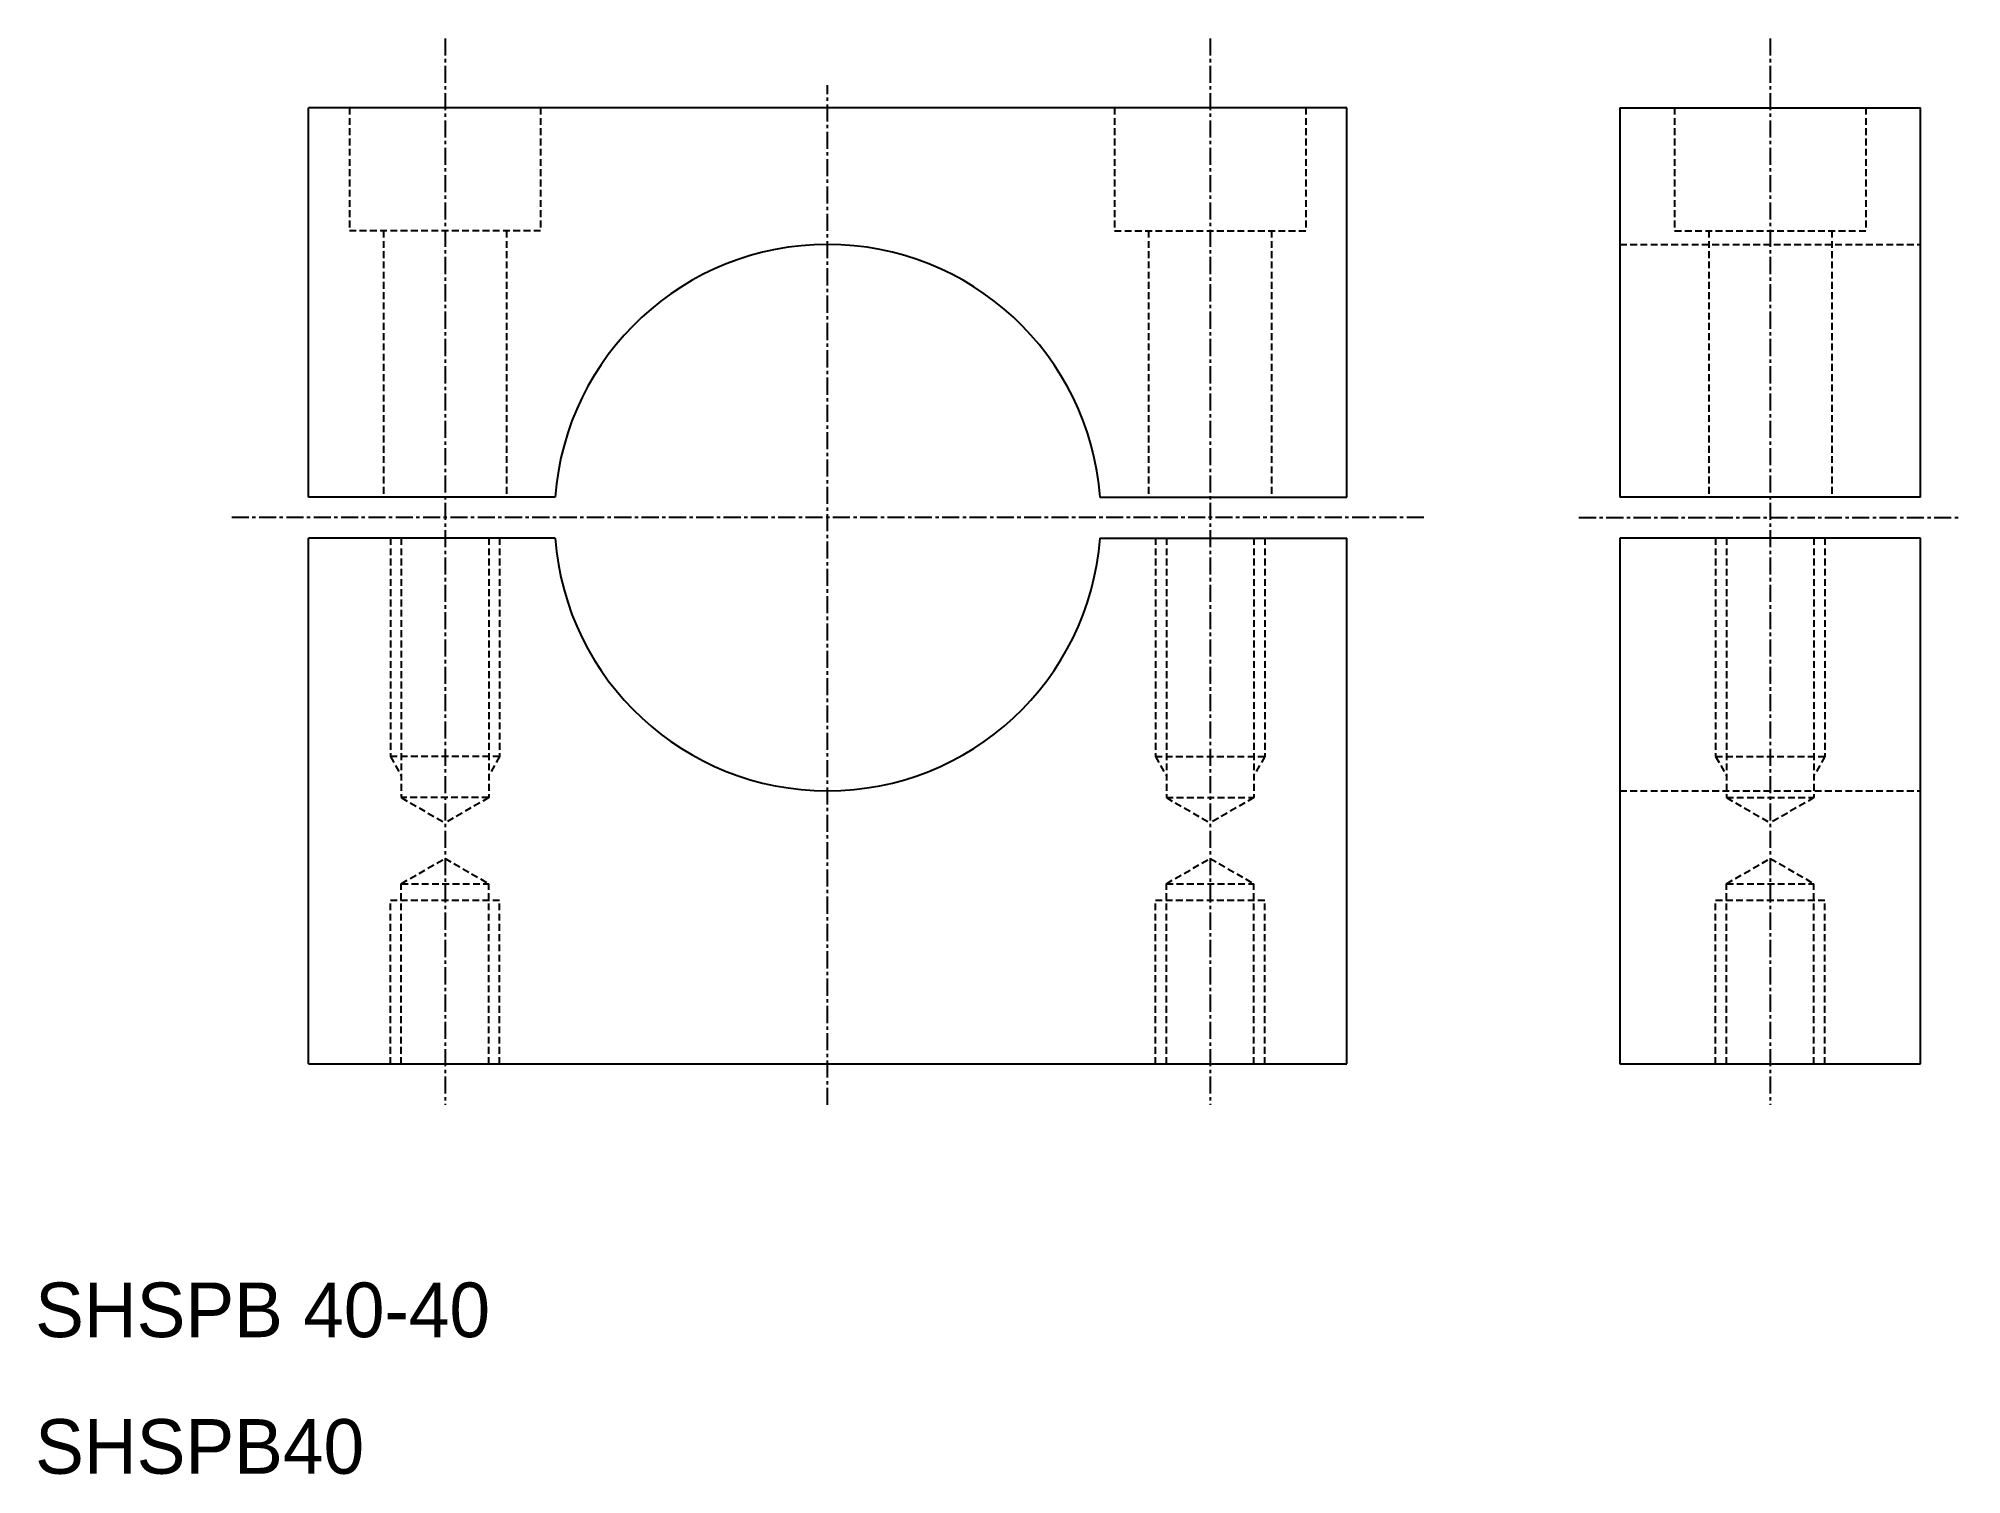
# Model space of a CAD drawing. Extents: x 10 to 151, y 10 to 115.
import ezdxf

# ---------------------------------------------------------------- set-up
doc = ezdxf.new("R2010")
doc.units = 0
doc.linetypes.add('CENTER', pattern=[2, 1.25, -0.25, 0.25, -0.25])
doc.linetypes.add('DASHED', pattern=[0.75, 0.5, -0.25])
doc.layers.get('0').update_dxf_attribs({"linetype": 'CONTINUOUS'})
doc.layers.add('CENTER', color=1, linetype='CENTER')

msp = doc.modelspace()

# ---------------------------------------------------------------- linework, layer by layer
at = {"color": 7, "linetype": 'CONTINUOUS'}
for p, q in [((106, 110), (30, 110)), ((30, 81.5), (30, 110)), ((106, 81.5), (106, 110)), ((126, 110), (126, 81.5)), ((126, 110), (148, 110)), ((148, 81.5), (148, 110)), ((48.06, 81.5), (30, 81.5)), ((87.94, 81.5), (106, 81.5)), ((148, 81.5), (126, 81.5)), ((30, 40), (30, 78.5)), ((48.06, 78.5), (30, 78.5)), ((87.94, 78.5), (106, 78.5)), ((106, 40), (106, 78.5)), ((148, 78.5), (126, 78.5)), ((126, 78.5), (126, 40)), ((148, 40), (148, 78.5)), ((30, 40), (106, 40)), ((126, 40), (148, 40))]:
    msp.add_line(p, q, dxfattribs=at)
at = {"color": 3, "linetype": 'DASHED'}
for p, q in [((33, 110), (33, 101)), ((47, 110), (47, 101)), ((89, 110), (89, 101)), ((103, 110), (103, 101)), ((130, 110), (130, 101)), ((144, 110), (144, 101)), ((47, 101), (33, 101)), ((35.5, 101), (35.5, 81.5)), ((44.5, 101), (44.5, 81.5)), ((89, 101), (103, 101)), ((91.5, 101), (91.5, 81.5)), ((100.5, 101), (100.5, 81.5)), ((126, 100), (148, 100)), ((130, 101), (144, 101)), ((132.5, 101), (132.5, 81.5)), ((141.5, 101), (141.5, 81.5)), ((36, 78.5), (36, 62.5)), ((36.8, 78.5), (36.8, 59.5)), ((43.2, 78.5), (43.2, 59.5)), ((44, 78.5), (44, 62.5)), ((92, 78.5), (92, 62.5)), ((92.8, 78.5), (92.8, 59.5)), ((99.2, 78.5), (99.2, 59.5)), ((100, 78.5), (100, 62.5)), ((133, 78.5), (133, 62.5)), ((133.8, 78.5), (133.8, 59.5)), ((140.2, 78.5), (140.2, 59.5)), ((141, 78.5), (141, 62.5)), ((44, 62.5), (36, 62.5)), ((36, 62.5), (36.8, 61.11)), ((44, 62.5), (43.2, 61.11)), ((92, 62.5), (100, 62.5)), ((92, 62.5), (92.8, 61.11)), ((100, 62.5), (99.2, 61.11)), ((133, 62.5), (141, 62.5)), ((133, 62.5), (133.8, 61.11)), ((141, 62.5), (140.2, 61.11)), ((43.2, 59.5), (36.8, 59.5)), ((36.8, 59.5), (40, 57.65)), ((43.2, 59.5), (40, 57.65)), ((92.8, 59.5), (99.2, 59.5)), ((92.8, 59.5), (96, 57.65)), ((99.2, 59.5), (96, 57.65)), ((126, 60), (148, 60)), ((133.8, 59.5), (140.2, 59.5)), ((133.8, 59.5), (137, 57.65)), ((140.2, 59.5), (137, 57.65)), ((36.8, 53.2), (40, 55.05)), ((40, 55.05), (43.2, 53.2)), ((92.8, 53.2), (96, 55.05)), ((96, 55.05), (99.2, 53.2)), ((133.8, 53.2), (137, 55.05)), ((137, 55.05), (140.2, 53.2)), ((36.8, 53.2), (43.2, 53.2)), ((36.8, 40), (36.8, 53.2)), ((43.2, 40), (43.2, 53.2)), ((92.8, 53.2), (99.2, 53.2)), ((92.8, 40), (92.8, 53.2)), ((99.2, 40), (99.2, 53.2)), ((133.8, 53.2), (140.2, 53.2)), ((133.8, 40), (133.8, 53.2)), ((140.2, 40), (140.2, 53.2)), ((36, 52), (44, 52)), ((36, 40), (36, 52)), ((44, 40), (44, 52)), ((92, 52), (100, 52)), ((92, 40), (92, 52)), ((100, 40), (100, 52)), ((133, 52), (141, 52)), ((133, 40), (133, 52)), ((141, 40), (141, 52))]:
    msp.add_line(p, q, dxfattribs=at)
at = {"color": 7, "linetype": 'CONTINUOUS'}
for start, end in [(4.3012, 175.6988), (184.3012, 355.6988)]:
    msp.add_arc((68, 80), 20, start, end, dxfattribs=at)
at = {"layer": 'CENTER', "color": 1, "linetype": 'CENTER'}
for p, q in [((40, 115.08), (40, 37)), ((96, 115.08), (96, 37)), ((137, 115.08), (137, 37)), ((68, 37), (68, 111.65)), ((111.64, 80), (24.36, 80)), ((123, 80), (151, 80))]:
    msp.add_line(p, q, dxfattribs=at)

# ---------------------------------------------------------------- texts
at = {"color": 7, "linetype": 'CONTINUOUS'}
for s, p in [('SHSPB 40-40', (10, 20)), ('SHSPB40', (10, 10))]:
    msp.add_text(s, height=4, dxfattribs=at).set_placement(p)

doc.saveas('drawing.dxf')
